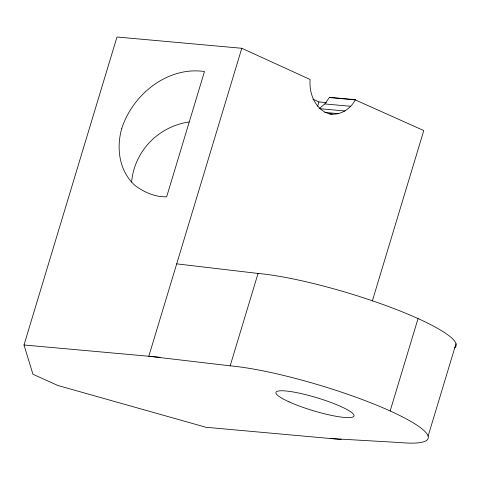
<?xml version="1.0" encoding="UTF-8"?>
<svg xmlns="http://www.w3.org/2000/svg" width="480" height="480" viewBox="0 0 480 480"><rect width="100%" height="100%" fill="white"/><g stroke="black" fill="none" stroke-linecap="round" stroke-linejoin="round"><path stroke-width="0.72" d="M340.308 439.098L341.16 439.488L205.986 427.278L57.744 385.458L32.928 374.232L24 344.988L116.982 37.008L241.788 48.276L310.098 79.476C309.102 92.148 313.824 106.512 325.806 112.524C337.224 117.612 349.854 110.208 355.302 99.912L423.774 130.572L372.312 301.032M241.788 48.276L148.806 356.256L230.16 365.838A118.242 19.518 16.8 0 1 390.15 410.976A118.242 19.518 16.8 0 1 399.786 442.542L330.792 438.546M230.16 365.838L258.054 273.444A118.242 19.518 16.8 0 1 391.644 307.704A118.242 19.518 16.8 0 1 454.674 347.886M317.676 106.176L318.954 101.934L326.364 102.606M390.15 410.976L418.044 318.582M428.106 436.11L456 343.716M319.716 108.174L324.798 103.944L329.484 97.314L355.41 99.654M329.376 97.572L355.302 99.912M324.798 103.944L350.718 106.284M319.152 108.642L345.078 110.982M324.678 112.416L338.754 113.688M329.22 113.94L332.184 114.21M24 344.988L159.174 357.192L160.026 357.576M176.7 263.862L258.054 273.444M312.936 99.21L318.954 101.934M131.598 182.124A66.87 65.55 -17 0 1 189.066 121.974M121.782 128.4C116.016 148.422 119.244 171.384 135.33 185.79C144.45 192.282 155.274 197.25 166.662 196.788L204.48 71.526C167.79 66.15 132.714 94.368 121.782 128.4M289.05 401.85A40.77 6.732 16.8 0 0 353.262 416.814A40.77 6.732 16.8 0 0 302.61 393.906A40.77 6.732 16.8 0 0 289.05 401.85"/></g></svg>
